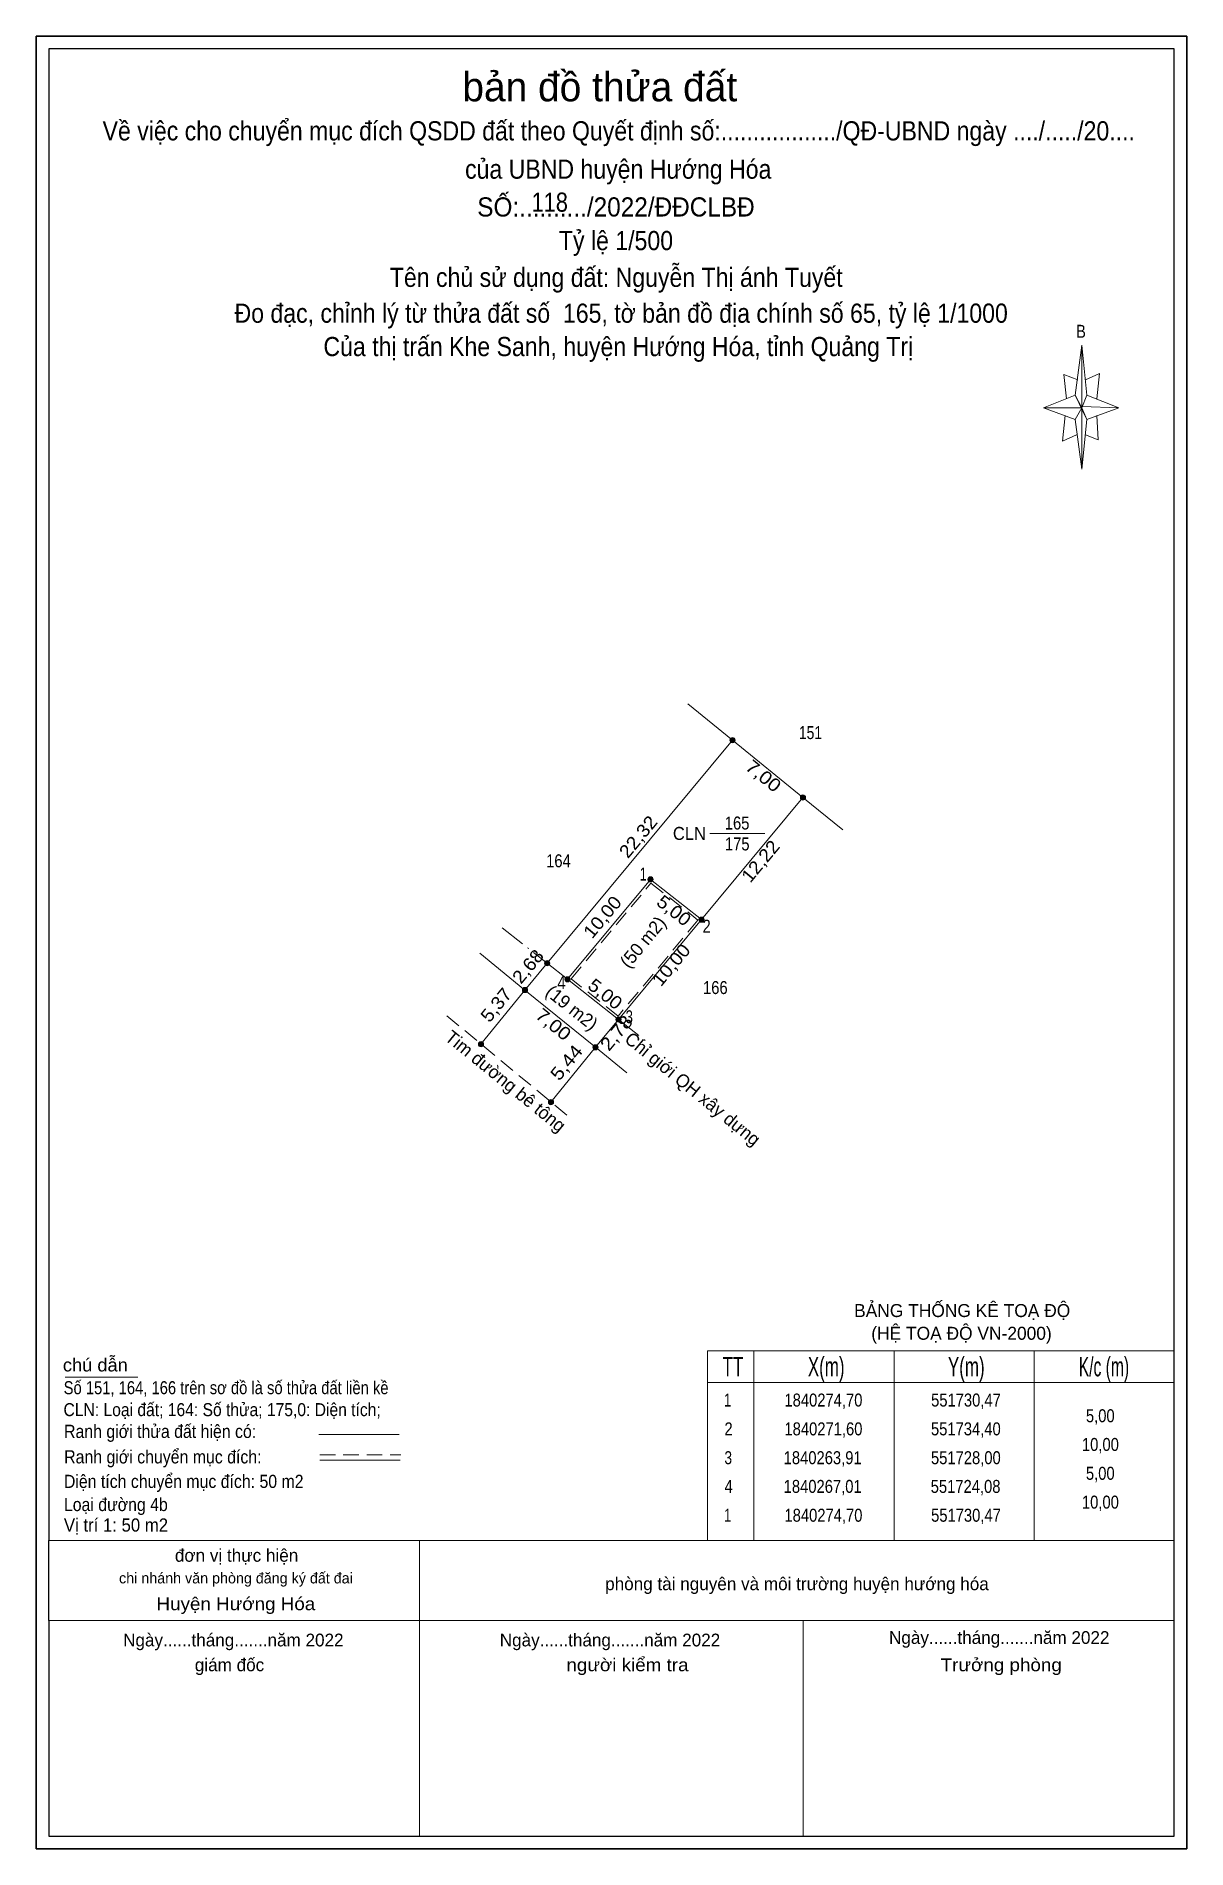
# Model space of a CAD drawing. Header units: metres. Extents: x 551683 to 551772, y 1840200 to 1840340.
import ezdxf
from ezdxf.enums import TextEntityAlignment as Align

# ---------------------------------------------------------------- set-up
doc = ezdxf.new("R2010")
doc.units = ezdxf.units.M
doc.header["$LTSCALE"] = 0.4
doc.linetypes.add('DOT_DASHED', pattern=[7.7, 5, -1.2, 0.3, -1.2])
doc.linetypes.add('MEDIUM_DASHED', pattern=[4.5, 3, -1.5])
for name, color, linetype, lineweight in [('10', 7, 'Continuous', 13), ('13', 7, 'Continuous', 13), ('16', 7, 'MEDIUM_DASHED', 13), ('20', 7, 'Continuous', 13), ('22', 7, 'Continuous', 13), ('30', 7, 'DOT_DASHED', 13), ('34', 7, 'Continuous', 13), ('36', 7, 'Continuous', 13), ('5', 7, 'Continuous', 13), ('59', 7, 'Continuous', 13)]:
    doc.layers.add(name, color=color, linetype=linetype, lineweight=lineweight)
doc.layers.add('2', color=7, linetype='Continuous')
doc.layers.add('4', color=7, linetype='Continuous')

msp = doc.modelspace()

# ---------------------------------------------------------------- hatches: boundary and pattern name
at = {"layer": '20'}
for points in [[(551730.6694, 1840274.7009, 1), (551730.2694, 1840274.7009, 1)], [(551734.5956, 1840271.6025, 1), (551734.1956, 1840271.6025, 1)], [(551724.2786, 1840267.0055, 1), (551723.8786, 1840267.0055, 1)], [(551728.2048, 1840263.907, 1), (551727.8048, 1840263.907, 1)]]:
    msp.add_hatch(color=256, dxfattribs=at).paths.add_polyline_path(points)
at = {"layer": '36'}
for points in [[(551736.97, 1840285.42, 1), (551736.57, 1840285.42, 1)], [(551742.4, 1840281, 1), (551742, 1840281, 1)], [(551734.5956, 1840271.6025, 1), (551734.1956, 1840271.6025, 1)], [(551734.5956, 1840271.6025, 1), (551734.1956, 1840271.6025, 1)], [(551722.7116, 1840268.2421, 1), (551722.3116, 1840268.2421, 1)], [(551722.7116, 1840268.2421, 1), (551722.3116, 1840268.2421, 1)], [(551721, 1840266.18, 1), (551720.6, 1840266.18, 1)], [(551728.2048, 1840263.907, 1), (551727.8048, 1840263.907, 1)], [(551717.6125, 1840262.009, 1), (551717.2125, 1840262.009, 1)], [(551726.43, 1840261.77, 1), (551726.03, 1840261.77, 1)], [(551723.0005, 1840257.5473, 1), (551722.6005, 1840257.5473, 1)]]:
    msp.add_hatch(color=256, dxfattribs=at).paths.add_polyline_path(points)

# ---------------------------------------------------------------- linework, layer by layer
at = {"layer": '10'}
for points in [[(551734.4, 1840271.6), (551742.2, 1840281), (551736.77, 1840285.42), (551722.51, 1840268.24)], [(551722.51, 1840268.24), (551720.8, 1840266.18), (551726.23, 1840261.77), (551728, 1840263.91)]]:
    msp.add_lwpolyline(points, dxfattribs=at)
msp.add_lwpolyline([(551734.4, 1840271.6), (551728, 1840263.91), (551724.08, 1840267.01), (551730.47, 1840274.7)], close=True, dxfattribs=at)
at = {"layer": '13'}
msp.add_line((551735.04, 1840278.23), (551739.27, 1840278.23), dxfattribs=at)
at = {"layer": '16'}
msp.add_lwpolyline([(551734.11, 1840271.57), (551727.98, 1840264.18), (551724.36, 1840267.04), (551730.5, 1840274.42)], close=True, dxfattribs=at)
at = {"layer": '20'}
for centre in [(551730.4694, 1840274.7009), (551734.3956, 1840271.6025), (551724.0786, 1840267.0055), (551728.0048, 1840263.907)]:
    msp.add_circle(centre, 0.2, dxfattribs=at)
at = {"layer": '22'}
for p, q in [((551763.17, 1840311.99), (551763.66, 1840315.83)), ((551763.17, 1840310.12), (551760.71, 1840311.01)), ((551764.06, 1840311.99), (551766.52, 1840311.01)), ((551764.06, 1840310.12), (551763.66, 1840306.28)), ((551764.84, 1840310.42), (551764.94, 1840308.55)), ((551764.94, 1840308.55), (551763.96, 1840308.94)), ((551685.4, 1840236.38), (551691, 1840236.38)), ((551704.92, 1840231.96), (551711.1, 1840231.96)), ((551705.01, 1840229.98), (551711.2, 1840229.98)), ((551684.13, 1840223.8), (551770.79, 1840223.8)), ((551712.69, 1840217.63), (551712.69, 1840223.75)), ((551684.13, 1840217.63), (551712.69, 1840217.63)), ((551712.69, 1840217.63), (551742.21, 1840217.63)), ((551712.69, 1840201.02), (551712.69, 1840217.63)), ((551742.21, 1840217.63), (551770.79, 1840217.63)), ((551742.21, 1840201.02), (551742.21, 1840217.63))]:
    msp.add_line(p, q, dxfattribs=at)
at = {"layer": '22', "linetype": 'MEDIUM_DASHED'}
for p, q in [((551714.77, 1840264.2), (551724.25, 1840256.35)), ((551705.01, 1840230.4), (551711.24, 1840230.4))]:
    msp.add_line(p, q, dxfattribs=at)
at = {"layer": '22', "lineweight": 25}
for p, q in [((551684.13, 1840217.63), (551684.13, 1840223.8)), ((551770.79, 1840217.63), (551770.79, 1840223.8)), ((551712.69, 1840201.02), (551742.21, 1840201.02))]:
    msp.add_line(p, q, dxfattribs=at)
at = {"layer": '22', "lineweight": 35}
msp.add_lwpolyline([(551771.75, 1840339.62), (551683.17, 1840339.62), (551683.17, 1840200.06), (551771.75, 1840200.06)], close=True, dxfattribs=at)
at = {"layer": '22', "lineweight": 25}
for points in [[(551770.79, 1840223.8), (551770.79, 1840338.66), (551684.13, 1840338.66), (551684.13, 1840223.8)], [(551684.13, 1840217.63), (551684.13, 1840201.02), (551712.69, 1840201.02)], [(551742.21, 1840201.02), (551770.79, 1840201.02), (551770.79, 1840217.63)]]:
    msp.add_lwpolyline(points, dxfattribs=at)
at = {"layer": '22'}
for points in [[(551763.66, 1840315.83), (551764.06, 1840311.99), (551763.66, 1840311.01)], [(551763.66, 1840311.01), (551760.71, 1840311.01), (551763.17, 1840311.99), (551764.06, 1840310.12), (551766.52, 1840311.01), (551763.66, 1840311.1)], [(551763.66, 1840311.01), (551763.66, 1840306.28), (551763.17, 1840310.12)]]:
    msp.add_lwpolyline(points, close=True, dxfattribs=at)
for points in [[(551763.37, 1840313.17), (551762.29, 1840313.57), (551762.48, 1840311.7)], [(551763.96, 1840313.17), (551765.04, 1840313.66), (551764.84, 1840311.7)], [(551763.66, 1840311.01), (551763.17, 1840311.99), (551760.71, 1840311.01)], [(551763.66, 1840311.01), (551764.06, 1840310.12), (551766.52, 1840311.01)], [(551762.38, 1840310.42), (551762.19, 1840308.45), (551763.27, 1840308.94)]]:
    msp.add_lwpolyline(points, dxfattribs=at)
at = {"layer": '30'}
for p, q in [((551719.05, 1840270.98), (551722.51, 1840268.24)), ((551722.51, 1840268.24), (551724.08, 1840267.01)), ((551728, 1840263.91), (551730.5, 1840261.94))]:
    msp.add_line(p, q, dxfattribs=at)
at = {"layer": '34'}
for p, q in [((551720.8, 1840266.18), (551717.31, 1840269.02)), ((551728.64, 1840259.81), (551726.23, 1840261.77))]:
    msp.add_line(p, q, dxfattribs=at)
at = {"layer": '36'}
for p, q in [((551733.34, 1840288.21), (551736.77, 1840285.42)), ((551742.2, 1840281), (551745.27, 1840278.51))]:
    msp.add_line(p, q, dxfattribs=at)
for centre in [(551736.77, 1840285.42), (551742.2, 1840281), (551734.3956, 1840271.6025), (551734.3956, 1840271.6025), (551722.5116, 1840268.2421), (551722.5116, 1840268.2421), (551720.8, 1840266.18), (551728.0048, 1840263.907), (551717.4125, 1840262.009), (551726.23, 1840261.77), (551722.8005, 1840257.5473)]:
    msp.add_circle(centre, 0.2, dxfattribs=at)
at = {"layer": '5'}
for p, q in [((551717.41, 1840262.01), (551720.8, 1840266.18)), ((551722.8, 1840257.55), (551726.23, 1840261.77))]:
    msp.add_line(p, q, dxfattribs=at)
at = {"layer": '59'}
for p, q in [((551734.84, 1840238.41), (551770.79, 1840238.41)), ((551734.84, 1840238.41), (551734.84, 1840223.8)), ((551738.43, 1840238.41), (551738.43, 1840223.8)), ((551749.22, 1840238.41), (551749.22, 1840223.8)), ((551760, 1840238.41), (551760, 1840223.8)), ((551770.79, 1840238.41), (551770.79, 1840223.8)), ((551734.84, 1840235.96), (551770.79, 1840235.96))]:
    msp.add_line(p, q, dxfattribs=at)

# ---------------------------------------------------------------- texts
at = {"layer": '13', "width": 0.85}
msp.add_text('165', height=1, dxfattribs=at).set_placement((551737.13, 1840278.54), align=Align.CENTER)
at = {"layer": '2', "width": 0.95}
msp.add_text('CLN', height=1, dxfattribs=at).set_placement((551734.73, 1840277.74), align=Align.RIGHT)
at = {"layer": '20'}
for s, width, p in [('1', 0.7, (551729.9, 1840274.61)), ('2', 0.85, (551734.785, 1840270.59)), ('4', 0.85, (551723.61, 1840266.25)), ('3', 0.75, (551728.83, 1840263.62))]:
    msp.add_text(s, height=1, dxfattribs=dict(at, width=width)).set_placement(p, align=Align.CENTER)
at = {"layer": '22'}
for s, height, p in [('bản đồ thửa đất', 2.24, (551726.555, 1840334.61)), ('đơn vị thực hiện', 0.9842, (551698.595, 1840222.16)), ('chi nhánh văn phòng đăng ký đất đai', 0.8234, (551698.545, 1840220.49)), ('phòng tài nguyên và môi trường huyện hướng hóa', 0.9842, (551741.74, 1840219.97))]:
    msp.add_text(s, height=height, dxfattribs=at).set_placement(p, align=Align.CENTER)
for s, height, width, p in [('Về việc cho chuyển mục đích QSDD đất theo Quyết định số:................../QĐ-UBND ngày ..../...../20.... ', 1.476, 0.9, (551728.265, 1840331.6)), ('của UBND huyện Hướng Hóa ', 1.476, 0.9, (551728.225, 1840328.65)), ('SỐ:........../2022/ĐĐCLBĐ', 1.476, 0.95, (551727.805, 1840325.74)), ('118', 1.476, 0.85, (551722.705, 1840326.11)), ('Tỷ lệ 1/500', 1.476, 0.9, (551727.805, 1840323.15)), ('Tên chủ sử dụng đất: Nguyễn Thị ánh Tuyết', 1.476, 0.9, (551727.825, 1840320.32)), ('Đo đạc, chỉnh lý từ thửa đất số  165, tờ bản đồ địa chính số 65, tỷ lệ 1/1000', 1.476, 0.9, (551728.205, 1840317.56)), ('Của thị trấn Khe Sanh, huyện Hướng Hóa, tỉnh Quảng Trị', 1.476, 0.9, (551727.985, 1840314.99)), ('B', 1, 0.85, (551763.605, 1840316.4)), ('Huyện Hướng Hóa', 0.9842, 1.1, (551698.54, 1840218.43))]:
    msp.add_text(s, height=height, dxfattribs=dict(at, width=width)).set_placement(p, align=Align.CENTER)
for s, p in [('BẢNG THỐNG KÊ TOẠ ĐỘ ', (551746.14, 1840241)), ('(HỆ TOẠ ĐỘ VN-2000)', (551747.46, 1840239.25))]:
    msp.add_text(s, height=1, dxfattribs=at).set_placement(p)
for s, height, width, p in [('chú dẫn', 1, 1.05, (551685.22, 1840236.81)), ('Số 151, 164, 166 trên sơ đồ là số thửa đất liền kề', 1, 0.85, (551685.28, 1840235.06)), ('CLN: Loại đất; 164: Số thửa; 175,0: Diện tích;', 1, 0.9, (551685.27, 1840233.37)), ('Ranh giới thửa đất hiện có:', 1.015, 0.9, (551685.31, 1840231.69)), ('Ranh giới chuyển mục đích:', 1.015, 0.9, (551685.32, 1840229.73)), ('Diện tích chuyển mục đích: 50 m2', 1.014, 0.9, (551685.3, 1840227.84)), ('Loại đường 4b', 1.014, 0.9, (551685.3, 1840226.06)), ('Vị trí 1: 50 m2', 1.014, 0.95, (551685.3, 1840224.48))]:
    msp.add_text(s, height=height, dxfattribs=dict(at, width=width)).set_placement(p)
for s, p in [('Ngày......tháng.......năm 2022', (551706.83, 1840215.64)), ('Ngày......tháng.......năm 2022', (551735.83, 1840215.64)), ('Ngày......tháng.......năm 2022', (551765.8, 1840215.83)), ('giám đốc', (551700.72, 1840213.73))]:
    msp.add_text(s, height=0.9842, dxfattribs=at).set_placement(p, align=Align.RIGHT)
at = {"layer": '22', "width": 1.1}
for s, p in [('người kiểm tra', (551733.39, 1840213.73)), ('Trưởng phòng', (551762.13, 1840213.73))]:
    msp.add_text(s, height=0.9842, dxfattribs=at).set_placement(p, align=Align.RIGHT)
at = {"layer": '4'}
for s, width, p in [('151', 0.8, (551742.78, 1840285.5)), ('175', 0.85, (551737.14, 1840276.93)), ('164', 0.85, (551723.375, 1840275.63)), ('166', 0.85, (551735.455, 1840265.87))]:
    msp.add_text(s, height=1, dxfattribs=dict(at, width=width)).set_placement(p, align=Align.CENTER)
at = {"layer": '5'}
for s, rotation, width, p in [('7,00', 320.855, 1.15, (551738.8444, 1840282.2778)), ('22,32', 50.306, 1.1, (551729.9, 1840277.6657)), ('12,22', 50.291, 1.1, (551739.3164, 1840275.7806)), ('10,00', 50.291, 1.1, (551727.1464, 1840271.4806)), ('5,00', 321.721, 1.1, (551731.9603, 1840271.9128)), ('2,68', 50.306, 1.1, (551721.41, 1840267.6807)), ('10,00', 50.292, 1.1, (551732.4405, 1840267.7956)), ('5,37', 50.918, 1.1, (551718.9682, 1840264.7198)), ('5,00', 321.72, 1.1, (551726.6703, 1840265.4828)), ('7,00', 320.918, 1.15, (551722.6748, 1840263.1496)), ('2,78', 50.29, 1.15, (551728.2205, 1840262.5606)), ('5,44', 50.918, 1.15, (551724.3804, 1840260.2848))]:
    msp.add_text(s, height=1, rotation=rotation, dxfattribs=dict(at, width=width)).set_placement(p, align=Align.CENTER)
for s, rotation, p in [('(50 m2)', 50.292, (551730.2625, 1840269.5556)), ('(19 m2)', 321.72, (551724.0953, 1840264.4306)), ('Tim đường bê tông', 320.855, (551718.9894, 1840258.7762)), ('Chỉ giới QH xây dựng', 320.918, (551733.3998, 1840258.1837))]:
    msp.add_text(s, height=1, rotation=rotation, dxfattribs=at).set_placement(p, align=Align.CENTER)
at = {"layer": '59'}
for s, height, width, p in [(' TT', 1.5, 0.65, (551736.625, 1840236.43)), (' X(m)', 1.5, 0.65, (551743.81, 1840236.43)), (' Y(m)', 1.5, 0.65, (551754.595, 1840236.43)), ('K/c (m)', 1.5, 0.6, (551765.375, 1840236.43)), (' 1', 1, 0.75, (551736.26, 1840234.11)), (' 1840274,70', 1, 0.85, (551743.62, 1840234.11)), (' 551730,47', 1, 0.85, (551754.595, 1840234.11)), (' 2', 1, 0.85, (551736.315, 1840231.89)), (' 1840271,60', 1, 0.85, (551743.62, 1840231.89)), (' 551734,40', 1, 0.85, (551754.585, 1840231.89)), (' 5,00', 1, 0.85, (551764.935, 1840232.9)), (' 10,00', 1, 0.85, (551764.945, 1840230.69)), (' 3', 1, 0.8, (551736.3, 1840229.67)), (' 1840263,91', 1, 0.85, (551743.56, 1840229.67)), (' 551728,00', 1, 0.85, (551754.585, 1840229.67)), (' 4', 1, 0.85, (551736.32, 1840227.46)), (' 1840267,01', 1, 0.85, (551743.56, 1840227.46)), (' 551724,08', 1, 0.85, (551754.565, 1840227.46)), (' 5,00', 1, 0.85, (551764.935, 1840228.47)), (' 10,00', 1, 0.85, (551764.945, 1840226.25)), (' 1', 1, 0.75, (551736.26, 1840225.24)), (' 1840274,70', 1, 0.85, (551743.62, 1840225.24)), (' 551730,47', 1, 0.85, (551754.595, 1840225.24))]:
    msp.add_text(s, height=height, dxfattribs=dict(at, width=width)).set_placement(p, align=Align.CENTER)

doc.saveas('drawing.dxf')
